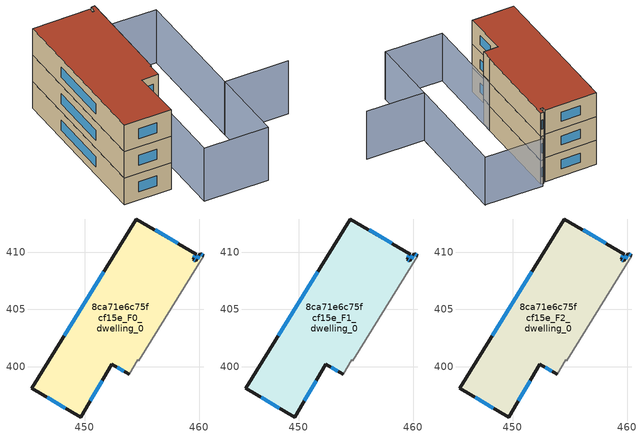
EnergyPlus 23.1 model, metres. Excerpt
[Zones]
8ca71e6c75fcf15e_F0_dwelling_0
 floor ground (EU_floor_Construction): 460.11,409.87 460.42,409.68 454.75,400.52 454.64,400.59 453.9,399.32 452.38,400.22 449.66,395.59 445.38,398.11 454.53,412.9 459.76,409.83 459.5,409.4 459.73,409.26 z0
 wall outside (EU_wall_Construction): 460.42,409.68 460.11,409.87 459.73,409.26 459.5,409.4 459.76,409.83 454.53,412.9 445.38,398.11 449.66,395.59 452.38,400.22 453.9,399.32 z0:3
 wall adiabatic (EU_wall_Construction): 453.9,399.32 454.64,400.59 454.75,400.52 460.42,409.68 z0:3
 window (EU_Window_Construction): 451.68,408.29 448.23,402.72 / 458.13,410.79 456.16,411.95 / 459.58,409.53 459.68,409.7 / 459.66,409.3 459.57,409.35 / 459.99,409.68 459.85,409.45 / 460.32,409.74 460.2,409.81 / 452.85,399.94 453.43,399.6 / 450.51,397.04 451.53,398.78 / 446.71,397.32 448.33,396.38 z0.93:2.07
8ca71e6c75fcf15e_F1_dwelling_0
 floor to 8ca71e6c75fcf15e_F0_dwelling_0 (EU_floor_Construction): 460.11,409.87 460.42,409.68 454.75,400.52 454.64,400.59 453.9,399.32 452.38,400.22 449.66,395.59 445.38,398.11 454.53,412.9 459.76,409.83 459.5,409.4 459.73,409.26 z3
 wall outside (EU_wall_Construction): 460.42,409.68 460.11,409.87 459.73,409.26 459.5,409.4 459.76,409.83 454.53,412.9 445.38,398.11 449.66,395.59 452.38,400.22 453.9,399.32 z3:6
 wall adiabatic (EU_wall_Construction): 453.9,399.32 454.64,400.59 454.75,400.52 460.42,409.68 z3:6
 window (EU_Window_Construction): 451.68,408.29 448.23,402.72 / 458.13,410.79 456.16,411.95 / 459.58,409.53 459.68,409.7 / 459.66,409.3 459.57,409.35 / 459.99,409.68 459.85,409.45 / 460.32,409.74 460.2,409.81 / 452.85,399.94 453.43,399.6 / 450.51,397.04 451.53,398.78 / 446.71,397.32 448.33,396.38 z3.93:5.07
8ca71e6c75fcf15e_F2_dwelling_0
 floor to 8ca71e6c75fcf15e_F1_dwelling_0 (EU_floor_Construction): 460.11,409.87 460.42,409.68 454.75,400.52 454.64,400.59 453.9,399.32 452.38,400.22 449.66,395.59 445.38,398.11 454.53,412.9 459.76,409.83 459.5,409.4 459.73,409.26 z6
 wall outside (EU_wall_Construction): 460.42,409.68 460.11,409.87 459.73,409.26 459.5,409.4 459.76,409.83 454.53,412.9 445.38,398.11 449.66,395.59 452.38,400.22 453.9,399.32 z6:9
 wall adiabatic (EU_wall_Construction): 453.9,399.32 454.64,400.59 454.75,400.52 460.42,409.68 z6:9
 window (EU_Window_Construction): 451.68,408.29 448.23,402.72 / 458.13,410.79 456.16,411.95 / 459.58,409.53 459.68,409.7 / 459.66,409.3 459.57,409.35 / 459.99,409.68 459.85,409.45 / 460.32,409.74 460.2,409.81 / 452.85,399.94 453.43,399.6 / 450.51,397.04 451.53,398.78 / 446.71,397.32 448.33,396.38 z6.93:8.07
 roof outside (EU_roof_Construction): 454.75,400.52 460.42,409.68 460.11,409.87 459.73,409.26 459.5,409.4 459.76,409.83 454.53,412.9 445.38,398.11 449.66,395.59 452.38,400.22 453.9,399.32 454.64,400.59 z9
shading: 465.24,391.97 459.53,395.5 / 459.53,395.5 466.33,406.5 / 466.33,406.5 455.2,388.49 / 455.2,388.49 449.5,392.02 / 449.5,392.02 460.63,410.02 / 460.63,410.02 466.33,406.5 z0:6
[Building]
EU S2 Campaign: North Axis=0; Terrain=City; Solar Distribution=FullExterior
[Site:Location]
Montreal-Trudeau.Intl.AP: Latitude=45.4667; Longitude=-73.75; Time Zone=-5; Elevation=36
[SizingPeriod:WeatherFileDays]
AnnualSizingPeriod: Begin Month=1; Begin Day of Month=1; End Month=12; End Day of Month=31; Day of Week for Start Day=Monday; Use Weather File Daylight Saving Period=No; Use Weather File Rain and Snow Indicators=No
[MATERIAL]
EU_InternalMass_Material: Roughness=MediumRough; Thickness=0.1; Conductivity=1; Density=1800; Specific Heat=900; Thermal Absorptance=0.9; Solar Absorptance=0.7; Visible Absorptance=0.7
[MATERIAL:NOMASS] Roughness=MediumRough; Thermal Absorptance=0.9; Solar Absorptance=0.7; Visible Absorptance=0.7
Name | Thermal Resistance
EU_wall_NoMass; EU_floor_NoMass | 1.36485
EU_roof_NoMass | 2.55992
[WINDOWMATERIAL:SIMPLEGLAZINGSYSTEM]
EU_Window_SimpleGlazing: UFactor=3.92339; Solar Heat Gain Coefficient=0.8; Visible Transmittance=0.8
[CONSTRUCTION]
EU_wall_Construction: EU_wall_NoMass
EU_roof_Construction: EU_roof_NoMass
EU_floor_Construction: EU_floor_NoMass
EU_Window_Construction: EU_Window_SimpleGlazing
EU_InternalMass_Construction: EU_InternalMass_Material
[ZONE] Type=1; Multiplier=1; Ceiling Height=autocalculate; Floor Area=autocalculate; Part of Total Floor Area=Yes
Name | Volume
8ca71e6c75fcf15e_F0_dwelling_0 | 320.186
8ca71e6c75fcf15e_F1_dwelling_0; 8ca71e6c75fcf15e_F2_dwelling_0 | 320.189
[INTERNALMASS] Construction=EU_InternalMass_Construction; Surface Area=106.729
Name | Zone or ZoneList
8ca71e6c75fcf15e_F0_dwelling_0_EU_InternalMass | 8ca71e6c75fcf15e_F0_dwelling_0
8ca71e6c75fcf15e_F1_dwelling_0_EU_InternalMass | 8ca71e6c75fcf15e_F1_dwelling_0
8ca71e6c75fcf15e_F2_dwelling_0_EU_InternalMass | 8ca71e6c75fcf15e_F2_dwelling_0
[OTHEREQUIPMENT] Fuel Type=Electricity; Design Level Calculation Method=Watts/Area; Power per Zone Floor Area=1; Fraction Latent=0; Fraction Radiant=0; Fraction Lost=0; Carbon Dioxide Generation Rate=0; EndUse Subcategory=EU_Step8_InternalGains
Name | Zone or ZoneList or Space or SpaceList | Schedule
EU_Step8_InternalGain_8ca71e6c75fcf15e_F0_dwelling_0_f000 | 8ca71e6c75fcf15e_F0_dwelling_0 | EU_Step8_GainSchedule_8ca71e6c75fcf15e_F0_dwelling_0_f000
EU_Step8_InternalGain_8ca71e6c75fcf15e_F1_dwelling_0_f000 | 8ca71e6c75fcf15e_F1_dwelling_0 | EU_Step8_GainSchedule_8ca71e6c75fcf15e_F1_dwelling_0_f000
EU_Step8_InternalGain_8ca71e6c75fcf15e_F2_dwelling_0_f000 | 8ca71e6c75fcf15e_F2_dwelling_0 | EU_Step8_GainSchedule_8ca71e6c75fcf15e_F2_dwelling_0_f000
[ZONEVENTILATION:DESIGNFLOWRATE] Schedule=EU_AlwaysOn; Design Flow Rate Calculation Method=AirChanges/Hour; Air Changes per Hour=0.860309; Ventilation Type=Natural; Fan Pressure Rise=0; Fan Total Efficiency=1; Constant Term Coefficient=1; Temperature Term Coefficient=0; Velocity Term Coefficient=0; Velocity Squared Term Coefficient=0; Minimum Indoor Temperature=-100; Maximum Indoor Temperature=100; Delta Temperature=-100; Minimum Outdoor Temperature=-100; Maximum Outdoor Temperature=100; Maximum Wind Speed=40
Name | Zone or ZoneList or Space or SpaceList
EU_ConstantAir_8ca71e6c75fcf15e_F0_dwelling_0 | 8ca71e6c75fcf15e_F0_dwelling_0
EU_ConstantAir_8ca71e6c75fcf15e_F1_dwelling_0 | 8ca71e6c75fcf15e_F1_dwelling_0
EU_ConstantAir_8ca71e6c75fcf15e_F2_dwelling_0 | 8ca71e6c75fcf15e_F2_dwelling_0
[HVACTEMPLATE:THERMOSTAT] Constant Heating Setpoint=20; Constant Cooling Setpoint=50
EU_HeatOnly_8ca71e6c75fcf15e_F0_dwelling_0; EU_HeatOnly_8ca71e6c75fcf15e_F1_dwelling_0; EU_HeatOnly_8ca71e6c75fcf15e_F2_dwelling_0
[HVACTEMPLATE:ZONE:IDEALLOADSAIRSYSTEM] System Availability Schedule=EU_AlwaysOn; Maximum Heating Supply Air Temperature=50; Minimum Cooling Supply Air Temperature=13; Maximum Heating Supply Air Humidity Ratio=0.0156; Minimum Cooling Supply Air Humidity Ratio=0.0077; Heating Limit=NoLimit; Cooling Limit=NoLimit; Heating Availability Schedule=EU_AlwaysOn; Cooling Availability Schedule=EU_CoolingOff; Dehumidification Control Type=ConstantSensibleHeatRatio; Cooling Sensible Heat Ratio=0.7; Dehumidification Setpoint=60; Humidification Control Type=None; Humidification Setpoint=30; Outdoor Air Method=None; Outdoor Air Flow Rate per Person=0.00944; Outdoor Air Flow Rate per Zone Floor Area=0; Outdoor Air Flow Rate per Zone=0; Demand Controlled Ventilation Type=None; Outdoor Air Economizer Type=NoEconomizer; Heat Recovery Type=None; Sensible Heat Recovery Effectiveness=0.7; Latent Heat Recovery Effectiveness=0.65
Name | Template Thermostat
8ca71e6c75fcf15e_F0_dwelling_0 | EU_HeatOnly_8ca71e6c75fcf15e_F0_dwelling_0
8ca71e6c75fcf15e_F1_dwelling_0 | EU_HeatOnly_8ca71e6c75fcf15e_F1_dwelling_0
8ca71e6c75fcf15e_F2_dwelling_0 | EU_HeatOnly_8ca71e6c75fcf15e_F2_dwelling_0
[SIZING:ZONE] Zone Cooling Design Supply Air Temperature Input Method=SupplyAirTemperature; Zone Cooling Design Supply Air Temperature=13; Zone Heating Design Supply Air Temperature Input Method=SupplyAirTemperature; Zone Heating Design Supply Air Temperature=50; Zone Cooling Design Supply Air Humidity Ratio=0.008; Zone Heating Design Supply Air Humidity Ratio=0.008; Cooling Design Air Flow Method=DesignDay; Cooling Design Air Flow Rate=0; Cooling Minimum Air Flow per Zone Floor Area=0.000762; Cooling Minimum Air Flow=0; Cooling Minimum Air Flow Fraction=0.2; Heating Design Air Flow Method=DesignDay; Heating Design Air Flow Rate=0; Heating Maximum Air Flow per Zone Floor Area=0.002032; Heating Maximum Air Flow=0.141576; Heating Maximum Air Flow Fraction=0.3; Account for Dedicated Outdoor Air System=No; Dedicated Outdoor Air System Control Strategy=NeutralSupplyAir; Dedicated Outdoor Air Low Setpoint Temperature for Design=autosize; Dedicated Outdoor Air High Setpoint Temperature for Design=autosize; Zone Load Sizing Method=Sensible Load Only No Latent Load; Zone Latent Cooling Design Supply Air Humidity Ratio Input Method=HumidityRatioDifference; Zone Cooling Design Supply Air Humidity Ratio Difference=0.005; Zone Latent Heating Design Supply Air Humidity Ratio Input Method=HumidityRatioDifference; Zone Humidification Design Supply Air Humidity Ratio Difference=0.005
8ca71e6c75fcf15e_F0_dwelling_0; 8ca71e6c75fcf15e_F1_dwelling_0; 8ca71e6c75fcf15e_F2_dwelling_0
[SCHEDULE:CONSTANT]
Name | Hourly Value
EU_AlwaysOn | 1
EU_CoolingOff | 0
[SCHEDULE:FILE] Column Number=1; Rows to Skip at Top=0; Number of Hours of Data=8760; Column Separator=Comma; Interpolate to Timestep=No; Minutes per Item=60; Adjust Schedule for Daylight Savings=Yes
Name | File
EU_Step8_GainSchedule_8ca71e6c75fcf15e_F0_dwelling_0_f000 | ../../schedules/8ca71e6c75fcf15e/8ca71e6c75fcf15e_F0_dwelling_0_f000_gain.csv
EU_Step8_GainSchedule_8ca71e6c75fcf15e_F1_dwelling_0_f000 | ../../schedules/8ca71e6c75fcf15e/8ca71e6c75fcf15e_F1_dwelling_0_f000_gain.csv
EU_Step8_GainSchedule_8ca71e6c75fcf15e_F2_dwelling_0_f000 | ../../schedules/8ca71e6c75fcf15e/8ca71e6c75fcf15e_F2_dwelling_0_f000_gain.csv
